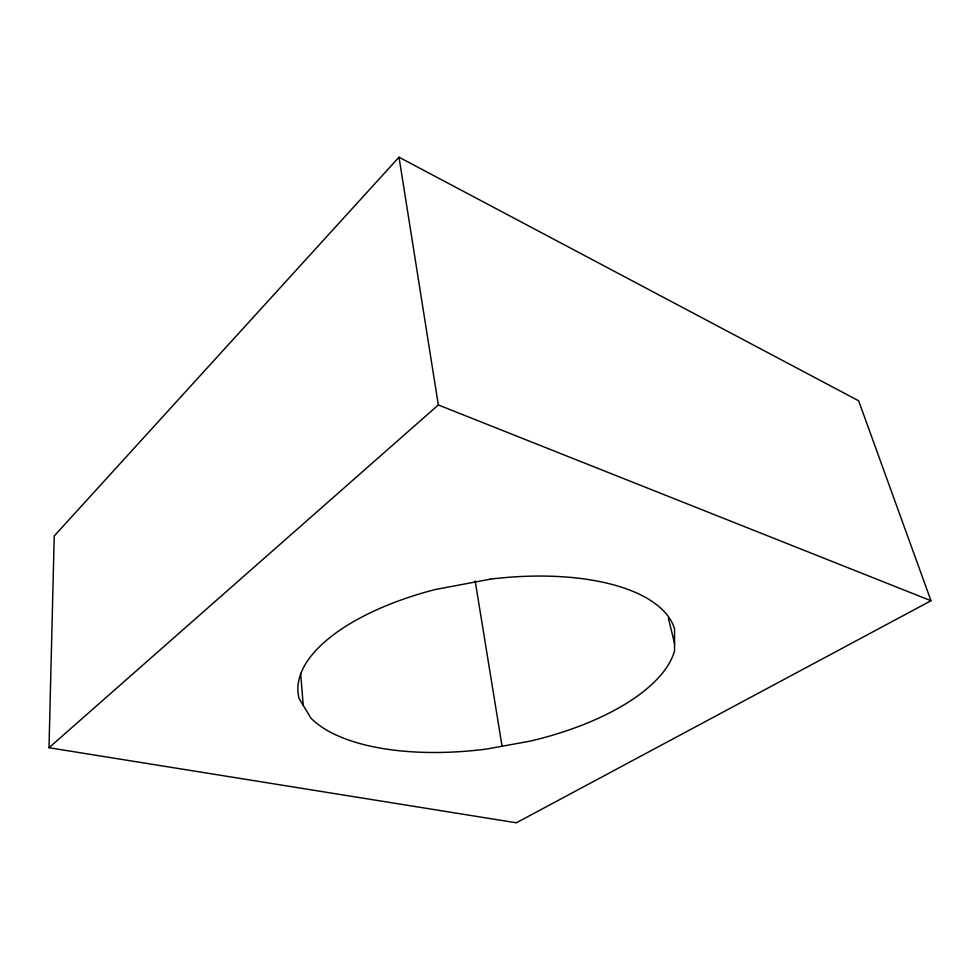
<?xml version="1.0" encoding="UTF-8"?>
<svg xmlns="http://www.w3.org/2000/svg" width="980" height="980" viewBox="0 0 980 980"><rect width="100%" height="100%" fill="white"/><g stroke="black" fill="none" stroke-linecap="round" stroke-linejoin="round"><path stroke-width="1.47" d="M49 747.728L54.231 535.987L399.007 157.204L858.627 400.771L931 600.74L516.362 822.796L49 747.728L438.329 404.961L399.007 157.204M438.329 404.961L931 600.74M668.385 618.233L674.558 643.48M475.165 580.883L502.066 746.245M300.627 673.419L303.237 705.355M490.502 579.119L435.169 589.543A191.137 83.839 -9.2 0 0 299.121 698.495L310.905 718.12A191.137 83.839 -9.2 0 0 487.219 748.965L530.609 741.039A191.137 83.839 -9.2 0 0 674.558 650.879L674.546 628.793A191.137 83.839 -9.2 0 0 490.502 579.119"/></g></svg>
